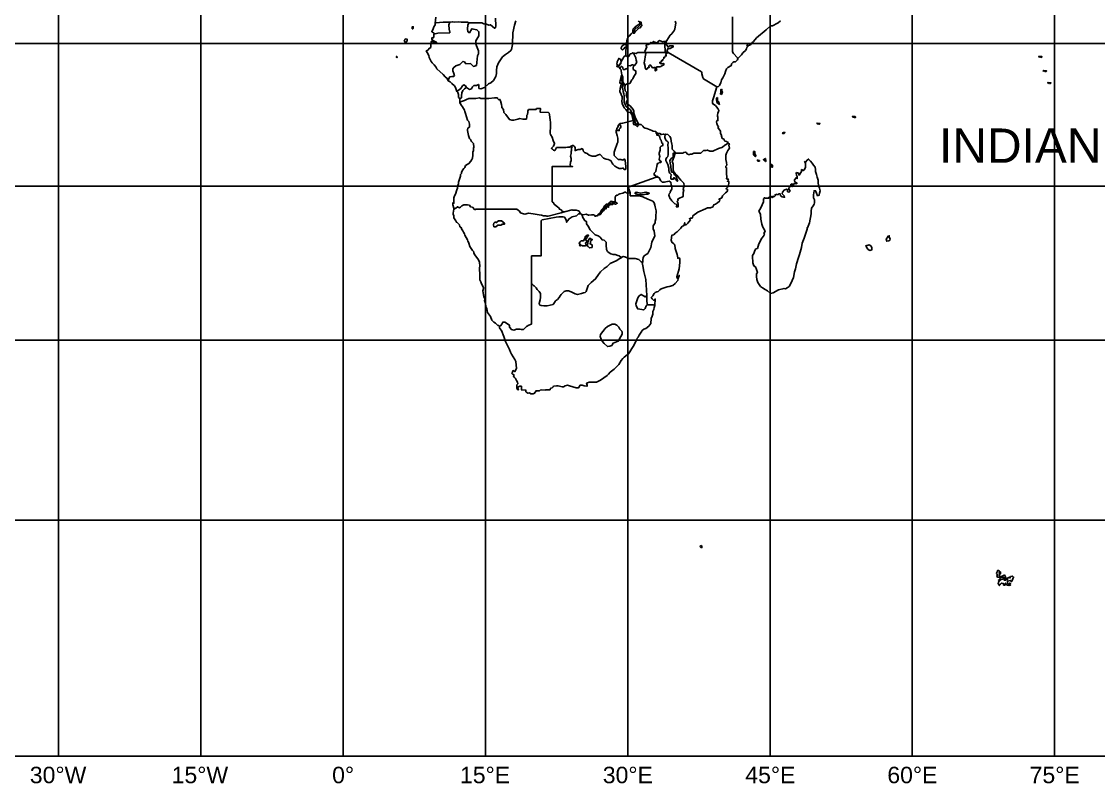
# Model space of a CAD drawing. Header units: millimetres. Extents: x 1844 to 27622, y 2629 to 17869.
# Drawn here: x 12367 to 20211, y 2629 to 8177 of the extents above; entities that cross this region are included whole.
import ezdxf
from ezdxf.enums import TextEntityAlignment as Align

# ---------------------------------------------------------------- set-up
doc = ezdxf.new("R2010")
doc.units = ezdxf.units.MM
for name, color, linetype in [('COUNTRY', 212, 'Continuous'), ('FRAME', 252, 'Continuous'), ('MAJOR_LAKE', 5, 'Continuous'), ('MINOR_LAKE', 7, 'Continuous'), ('OCEAN NAMES', 7, 'Continuous'), ('经纬度标注', 7, 'Continuous'), ('网格线', 251, 'Continuous')]:
    doc.layers.add(name, color=color, linetype=linetype)
doc.styles.add('ARIAL', font='arial.ttf')

msp = doc.modelspace()

# ---------------------------------------------------------------- linework, layer by layer
at = {"layer": 'COUNTRY', "linetype": 'Continuous', "lineweight": -3}
for points in [[(15380.8, 8164.4), (15380.8, 8153.5), (15369.9, 8138.9), (15366.2, 8124.3), (15355.3, 8102.4), (15373.5, 8091.5), (15373.5, 8087.8), (15369.9, 8084.2), (15369.9, 8084.2)], [(15380.8, 8164.4), (15384.5, 8208.2)], [(17895.4, 8182.7), (17877.2, 8168.1), (17858.9, 8157.1), (17851.6, 8153.5), (17837, 8146.2), (17826.1, 8146.2), (17818.8, 8142.5), (17789.6, 8117), (17720.2, 8058.6), (17698.3, 8033.1), (17687.4, 8022.1), (17676.4, 8007.5), (17661.9, 8003.9), (17654.6, 8007.5), (17650.9, 8000.2), (17654.6, 8000.2), (17658.2, 7996.6), (17654.6, 7992.9), (17650.9, 7989.3), (17647.3, 7978.3), (17640, 7967.4), (17621.7, 7949.1), (17610.8, 7934.5), (17592.5, 7916.3), (17585.2, 7909), (17585.2, 7905.3)], [(15216.6, 8138.9), (15220.2, 8138.9), (15220.2, 8131.6), (15216.6, 8124.3), (15212.9, 8124.3), (15212.9, 8135.2), (15212.9, 8138.9), (15216.6, 8138.9)], [(15475.7, 7744.7), (15468.4, 7763), (15453.8, 7773.9), (15439.2, 7792.2), (15391.8, 7832.3), (15384.5, 7846.9), (15373.5, 7861.5), (15358.9, 7876.1), (15351.6, 7887.1), (15337, 7916.3), (15333.4, 7930.9), (15322.4, 7952.8), (15315.1, 7963.7), (15322.4, 7967.4), (15329.7, 7971), (15337, 7982), (15348, 7989.3), (15348, 8003.9), (15351.6, 8033.1), (15355.3, 8033.1), (15362.6, 8029.4), (15373.5, 8022.1), (15388.1, 8022.1), (15391.8, 8025.8), (15388.1, 8029.4), (15377.2, 8033.1), (15366.2, 8040.4), (15358.9, 8044), (15355.3, 8051.3), (15355.3, 8058.6), (15366.2, 8058.6), (15369.9, 8065.9), (15369.9, 8084.2)], [(15169.2, 8051.3), (15172.8, 8047.7), (15176.4, 8047.7), (15176.4, 8036.7), (15165.5, 8025.8), (15165.5, 8025.8), (15158.2, 8029.4), (15154.6, 8040.4), (15158.2, 8044), (15161.9, 8047.7), (15169.2, 8051.3)], [(15096.2, 7923.6), (15099.8, 7923.6), (15103.5, 7919.9), (15103.5, 7916.3), (15099.8, 7916.3), (15096.2, 7923.6)], [(19785.9, 7919.9), (19785.9, 7919.9), (19789.6, 7916.3), (19789.6, 7919.9), (19796.9, 7916.3), (19800.5, 7919.9), (19796.9, 7923.6), (19789.6, 7923.6), (19778.6, 7923.6), (19775, 7923.6), (19778.6, 7919.9), (19785.9, 7919.9)], [(17431.9, 7700.9), (17442.9, 7704.6), (17450.2, 7711.9), (17453.8, 7719.2), (17461.1, 7730.1), (17464.8, 7752), (17475.7, 7766.6), (17490.3, 7795.8), (17494, 7814.1), (17501.3, 7832.3), (17508.6, 7839.6), (17512.2, 7843.3), (17534.1, 7854.2), (17537.8, 7861.5), (17537.8, 7868.8), (17548.7, 7879.8), (17556, 7883.4), (17567, 7883.4), (17581.6, 7898), (17585.2, 7905.3)], [(19818.8, 7814.1), (19818.8, 7817.7), (19822.4, 7814.1), (19822.4, 7814.1), (19829.7, 7814.1), (19833.4, 7817.7), (19829.7, 7817.7), (19822.4, 7817.7), (19811.5, 7821.4), (19807.8, 7817.7), (19811.5, 7817.7), (19818.8, 7814.1)], [(15475.7, 7744.7), (15490.3, 7737.4), (15501.3, 7726.5), (15519.5, 7708.2), (15526.8, 7697.3), (15537.8, 7668.1)], [(17431.9, 7700.9), (17428.3, 7693.6), (17417.3, 7653.5), (17413.7, 7646.2), (17410, 7627.9), (17399.1, 7598.8), (17399.1, 7584.2), (17402.7, 7576.9), (17421, 7565.9), (17428.3, 7555), (17439.2, 7544), (17446.5, 7529.4), (17446.5, 7525.8), (17442.9, 7522.1), (17439.2, 7511.2), (17435.6, 7496.6), (17435.6, 7489.3), (17439.2, 7482), (17439.2, 7474.7), (17439.2, 7467.4), (17439.2, 7456.4), (17431.9, 7456.4), (17428.3, 7445.5), (17431.9, 7434.5), (17439.2, 7416.3), (17442.9, 7412.6), (17442.9, 7409), (17439.2, 7405.3), (17457.5, 7379.8), (17457.5, 7372.5), (17457.5, 7365.2), (17461.1, 7357.9), (17464.8, 7350.6), (17464.8, 7343.3), (17468.4, 7336), (17468.4, 7328.7), (17483, 7321.4), (17490.3, 7306.8), (17501.3, 7303.1), (17508.6, 7299.5), (17512.2, 7299.5), (17512.2, 7292.2)], [(19851.6, 7726.5), (19851.6, 7730.1), (19855.3, 7726.5), (19855.3, 7726.5), (19862.6, 7726.5), (19866.2, 7730.1), (19862.6, 7730.1), (19855.3, 7730.1), (19844.3, 7733.8), (19840.7, 7730.1), (19844.3, 7730.1), (19851.6, 7726.5)], [(15537.8, 7668.1), (15545.1, 7660.8), (15548.7, 7646.2), (15548.7, 7631.6), (15548.7, 7624.3), (15559.7, 7617)], [(15559.7, 7587.8), (15559.7, 7595.1), (15559.7, 7602.4), (15559.7, 7609.7), (15559.7, 7617)], [(17435.6, 7624.3), (17435.6, 7609.7), (17439.2, 7595.1), (17442.9, 7591.5), (17446.5, 7591.5), (17450.2, 7573.2), (17431.9, 7587.8), (17428.3, 7613.3), (17431.9, 7620.6), (17435.6, 7624.3)], [(17468.4, 7671.7), (17472.1, 7660.8), (17464.8, 7646.2), (17457.5, 7649.8), (17461.1, 7664.4), (17461.1, 7682.7), (17464.8, 7679), (17468.4, 7682.7), (17468.4, 7668.1), (17468.4, 7671.7)], [(15515.9, 6868.8), (15515.9, 6894.4), (15519.5, 6909), (15526.8, 6919.9), (15537.8, 6952.8), (15541.4, 6963.7), (15541.4, 6982), (15548.7, 6992.9), (15548.7, 7007.5), (15552.4, 7014.8), (15556, 7029.4), (15563.3, 7051.3), (15563.3, 7062.3), (15570.6, 7069.6), (15570.6, 7076.9), (15577.9, 7095.1), (15588.9, 7106), (15596.2, 7113.3), (15599.8, 7127.9), (15625.4, 7142.5), (15640, 7160.8), (15647.3, 7171.7), (15650.9, 7182.7), (15654.6, 7204.6), (15654.6, 7226.5), (15658.2, 7237.4), (15658.2, 7255.7), (15661.9, 7263), (15658.2, 7288.5), (15643.6, 7303.1), (15636.3, 7317.7), (15629, 7325), (15621.7, 7346.9), (15614.4, 7383.4), (15614.4, 7390.7), (15618.1, 7401.7), (15629, 7409), (15629, 7430.9), (15625.4, 7449.1), (15614.4, 7460.1), (15599.8, 7507.5), (15596.2, 7522.1), (15592.5, 7533.1), (15577.9, 7555), (15570.6, 7565.9), (15563.3, 7576.9), (15559.7, 7584.2), (15559.7, 7587.8)], [(18428.3, 7482), (18428.3, 7482), (18431.9, 7478.3), (18431.9, 7482), (18439.2, 7478.3), (18442.9, 7482), (18439.2, 7485.6), (18431.9, 7485.6), (18421, 7485.6), (18417.3, 7485.6), (18421, 7482), (18428.3, 7482)], [(18169.2, 7430.9), (18169.2, 7434.5), (18172.8, 7430.9), (18176.4, 7430.9), (18180.1, 7430.9), (18183.7, 7434.5), (18183.7, 7434.5), (18176.4, 7434.5), (18161.9, 7438.2), (18161.9, 7434.5), (18161.9, 7434.5), (18169.2, 7430.9)], [(17921, 7368.8), (17924.6, 7368.8), (17913.7, 7368.8), (17910, 7361.5), (17921, 7361.5), (17928.3, 7368.8), (17921, 7368.8)], [(17515.9, 7292.2), (17519.5, 7288.5), (17523.2, 7281.2), (17519.5, 7277.6), (17523.2, 7255.7), (17519.5, 7248.4), (17512.2, 7237.4), (17501.3, 7219.2), (17497.6, 7204.6), (17497.6, 7171.7), (17501.3, 7149.8), (17504.9, 7131.6), (17497.6, 7124.3), (17497.6, 7113.3), (17501.3, 7113.3), (17501.3, 7069.6), (17504.9, 7044), (17501.3, 7033.1), (17508.6, 7029.4), (17512.2, 7033.1), (17515.9, 7022.1), (17508.6, 7014.8), (17515.9, 7014.8), (17519.5, 7011.2), (17519.5, 7000.2), (17515.9, 6985.6), (17508.6, 6971), (17497.6, 6960.1), (17508.6, 6956.4), (17508.6, 6945.5), (17504.9, 6938.2), (17494, 6930.9), (17472.1, 6909), (17468.4, 6894.4), (17446.5, 6883.4), (17453.8, 6879.8), (17450.2, 6868.8), (17435.6, 6857.9), (17421, 6846.9), (17410, 6843.3), (17402.7, 6828.7), (17384.5, 6821.4), (17362.6, 6821.4), (17348, 6814.1), (17293.2, 6788.5), (17256.7, 6763), (17253.1, 6748.4), (17249.4, 6744.7), (17238.5, 6744.7), (17231.2, 6741.1), (17238.5, 6733.8), (17220.2, 6708.2), (17209.3, 6697.3), (17202, 6697.3), (17198.3, 6711.9), (17191, 6690), (17180.1, 6686.3), (17169.2, 6671.7), (17143.6, 6646.2), (17129, 6635.2), (17118.1, 6624.3), (17103.5, 6620.6), (17099.8, 6584.2), (17103.5, 6569.6), (17118.1, 6558.6), (17125.4, 6551.3), (17125.4, 6540.4), (17129, 6536.7), (17129, 6525.8), (17143.6, 6482), (17147.3, 6456.4), (17147.3, 6452.8), (17154.6, 6456.4), (17161.9, 6452.8), (17161.9, 6423.6), (17158.2, 6376.1), (17140, 6317.7), (17143.6, 6306.8), (17147.3, 6317.7), (17158.2, 6328.7), (17158.2, 6325), (17150.9, 6306.8), (17147.3, 6292.2), (17129, 6270.3), (17110.8, 6255.7), (17085.2, 6248.4), (17070.6, 6244.7), (17026.8, 6230.1), (17015.9, 6222.8), (17004.9, 6211.9), (16994, 6208.2), (16983, 6204.6), (16975.7, 6197.3), (16964.8, 6179), (16953.8, 6168.1), (16953.8, 6168.1), (16961.1, 6157.1), (16972.1, 6146.2), (16979.4, 6149.8), (16983, 6157.1), (16979.4, 6109.7)], [(17705.6, 7233.8), (17709.3, 7230.1), (17709.3, 7215.5), (17716.6, 7200.9), (17716.6, 7197.3), (17712.9, 7193.6), (17709.3, 7197.3), (17705.6, 7200.9), (17702, 7204.6), (17698.3, 7208.2), (17698.3, 7215.5), (17698.3, 7230.1), (17698.3, 7230.1), (17705.6, 7233.8), (17705.6, 7233.8)], [(17771.3, 6883.4), (17778.6, 6894.4), (17785.9, 6890.7), (17807.8, 6890.7), (17811.5, 6898), (17826.1, 6905.3), (17829.7, 6898), (17833.4, 6894.4), (17840.7, 6905.3), (17848, 6901.7), (17855.3, 6909), (17855.3, 6916.3), (17869.9, 6919.9), (17873.5, 6916.3), (17884.5, 6923.6), (17891.8, 6923.6), (17895.4, 6909), (17906.4, 6901.7), (17917.3, 6898), (17924.6, 6898), (17921, 6909), (17906.4, 6923.6), (17910, 6934.5), (17921, 6949.1), (17939.2, 6956.4), (17946.5, 6952.8), (17946.5, 6938.2), (17957.5, 6934.5), (17964.8, 6941.8), (17953.8, 6963.7), (17961.1, 6971), (17972.1, 6985.6), (17968.4, 6989.3), (17979.4, 6996.6), (17983, 6989.3), (17979.4, 6974.7), (17997.6, 7000.2), (18008.6, 6996.6), (18015.9, 7000.2), (18012.2, 7003.9), (18001.3, 7007.5), (17997.6, 7018.5), (17997.6, 7025.8), (18008.6, 7040.4), (18015.9, 7033.1), (18015.9, 7047.7), (18012.2, 7058.6), (18008.6, 7073.2), (18012.2, 7076.9), (18026.8, 7073.2), (18030.5, 7058.6), (18048.7, 7084.2), (18048.7, 7098.8), (18059.7, 7091.5), (18070.6, 7098.8), (18077.9, 7117), (18077.9, 7146.2), (18070.6, 7157.1), (18077.9, 7153.5), (18088.9, 7168.1), (18099.8, 7175.4), (18114.4, 7160.8), (18125.4, 7146.2), (18136.3, 7131.6), (18147.3, 7117), (18150.9, 7098.8), (18150.9, 7084.2), (18158.2, 7062.3), (18161.9, 7044), (18169.2, 7022.1), (18169.2, 7003.9), (18172.8, 6985.6), (18180.1, 6963.7), (18183.7, 6945.5), (18180.1, 6927.2), (18176.4, 6912.6), (18165.5, 6909), (18158.2, 6927.2), (18150.9, 6945.5), (18140, 6945.5), (18136.3, 6916.3), (18136.3, 6894.4), (18143.6, 6879.8), (18143.6, 6857.9), (18140, 6846.9), (18132.7, 6836), (18121.7, 6817.7), (18118.1, 6795.8), (18118.1, 6777.6), (18107.1, 6711.9), (18092.5, 6675.4), (18088.9, 6675.4), (18088.9, 6664.4), (18067, 6598.8), (18052.4, 6562.3), (18048.7, 6533.1), (18034.1, 6482), (18026.8, 6460.1), (18012.2, 6412.6), (18004.9, 6376.1), (17997.6, 6354.2), (17990.3, 6314.1), (17979.4, 6292.2), (17972.1, 6273.9), (17957.5, 6248.4), (17942.9, 6237.4), (17931.9, 6230.1), (17921, 6233.8), (17880.8, 6222.8), (17840.7, 6200.9), (17822.4, 6197.3), (17800.5, 6215.5), (17782.3, 6226.5), (17764, 6237.4), (17749.4, 6248.4), (17731.2, 6277.6), (17723.9, 6299.5), (17720.2, 6321.4), (17720.2, 6339.6), (17727.5, 6350.6), (17720.2, 6372.5), (17712.9, 6390.7), (17702, 6398), (17694.7, 6419.9), (17694.7, 6438.2), (17691, 6452.8), (17691, 6474.7), (17702, 6489.3), (17709.3, 6511.2), (17716.6, 6522.1), (17727.5, 6525.8), (17738.5, 6558.6), (17760.4, 6598.8), (17771.3, 6613.3), (17778.6, 6627.9), (17775, 6638.9), (17782.3, 6646.2), (17778.6, 6660.8), (17767.7, 6679), (17760.4, 6700.9), (17753.1, 6737.4), (17749.4, 6773.9), (17738.5, 6795.8), (17753.1, 6821.4), (17771.3, 6865.2), (17771.3, 6883.4)], [(17742.1, 7160.8), (17738.5, 7160.8), (17734.8, 7160.8), (17731.2, 7160.8), (17727.5, 7164.4), (17727.5, 7168.1), (17727.5, 7168.1), (17731.2, 7168.1), (17742.1, 7164.4), (17742.1, 7160.8)], [(17785.9, 7179), (17785.9, 7175.4), (17785.9, 7168.1), (17789.6, 7164.4), (17785.9, 7157.1), (17782.3, 7160.8), (17778.6, 7168.1), (17775, 7168.1), (17771.3, 7171.7), (17771.3, 7171.7), (17778.6, 7171.7), (17782.3, 7179), (17785.9, 7179)], [(17837, 7131.6), (17837, 7124.3), (17837, 7120.6), (17837, 7117), (17833.4, 7117), (17829.7, 7117), (17829.7, 7124.3), (17826.1, 7127.9), (17826.1, 7131.6), (17826.1, 7135.2), (17829.7, 7135.2), (17837, 7131.6)], [(15515.9, 6810.4), (15515.9, 6817.7), (15508.6, 6843.3), (15508.6, 6857.9), (15515.9, 6854.2), (15515.9, 6868.8)], [(15515.9, 6810.4), (15512.2, 6781.2), (15512.2, 6773.9), (15515.9, 6763), (15515.9, 6748.4), (15530.5, 6726.5), (15534.1, 6715.5), (15537.8, 6715.5), (15548.7, 6704.6), (15556, 6697.3), (15559.7, 6682.7), (15570.6, 6675.4), (15570.6, 6668.1), (15581.6, 6653.5), (15585.2, 6642.5), (15592.5, 6631.6), (15596.2, 6620.6), (15614.4, 6587.8), (15618.1, 6576.9), (15621.7, 6569.6), (15625.4, 6562.3), (15632.7, 6540.4), (15650.9, 6511.2), (15661.9, 6500.2), (15661.9, 6492.9), (15665.5, 6482), (15691, 6449.1), (15702, 6427.2), (15702, 6419.9), (15705.6, 6401.7), (15702, 6379.8), (15705.6, 6332.3), (15705.6, 6310.4), (15705.6, 6295.8), (15712.9, 6281.2), (15716.6, 6266.6), (15731.2, 6241.1), (15731.2, 6233.8), (15727.5, 6215.5), (15731.2, 6186.3), (15734.8, 6175.4), (15742.1, 6157.1), (15738.5, 6142.5), (15742.1, 6138.9), (15745.8, 6124.3), (15749.4, 6102.4), (15756.7, 6087.8), (15760.4, 6058.6), (15782.3, 6029.4), (15793.2, 6003.9), (15807.8, 5989.3), (15818.8, 5982), (15837, 5963.7), (15840.7, 5963.7), (15848, 5960.1)], [(18676.4, 6609.7), (18676.4, 6613.3), (18687.4, 6617), (18687.4, 6606), (18694.7, 6595.1), (18691, 6584.2), (18683.7, 6580.5), (18669.2, 6576.9), (18665.5, 6591.5), (18672.8, 6602.4), (18676.4, 6609.7)], [(18519.5, 6544), (18515.9, 6544), (18541.4, 6551.3), (18552.4, 6544), (18559.7, 6533.1), (18559.7, 6522.1), (18559.7, 6514.8), (18545.1, 6511.2), (18534.1, 6518.5), (18523.2, 6529.4), (18519.5, 6544)], [(15848, 5960.1), (15848, 5956.4), (15848, 5945.5), (15851.6, 5941.8), (15862.6, 5927.2), (15880.8, 5883.4), (15891.8, 5846.9), (15913.7, 5803.1), (15921, 5788.5), (15928.3, 5770.3), (15935.6, 5755.7), (15961.1, 5715.5), (15968.4, 5700.9), (15972.1, 5649.8), (15961.1, 5627.9), (15946.5, 5635.2), (15942.9, 5624.3), (15939.2, 5613.3), (15942.9, 5609.7), (15953.8, 5606), (15953.8, 5598.8), (15950.2, 5595.1), (15957.5, 5584.2), (15964.8, 5576.9), (15972.1, 5562.3), (15979.4, 5551.3), (15983, 5540.4), (15975.7, 5533.1), (15975.7, 5522.1), (15975.7, 5507.5), (15983, 5496.6), (15986.7, 5496.6), (15983, 5507.5), (15983, 5514.8), (15986.7, 5518.5), (15997.6, 5522.1), (16008.6, 5522.1), (16008.6, 5503.9), (16008.6, 5496.6), (16012.2, 5492.9), (16037.8, 5496.6), (16041.4, 5489.3), (16041.4, 5482), (16056, 5471), (16067, 5474.7), (16077.9, 5467.4), (16092.5, 5467.4), (16103.5, 5471), (16114.4, 5489.3), (16140, 5489.3), (16143.6, 5492.9), (16154.6, 5496.6), (16180.1, 5492.9), (16183.7, 5496.6), (16209.3, 5496.6), (16216.6, 5496.6), (16220.2, 5507.5), (16231.2, 5511.2), (16238.5, 5518.5), (16242.1, 5522.1), (16264, 5525.8), (16275, 5525.8), (16304.2, 5518.5), (16315.1, 5518.5), (16326.1, 5525.8), (16344.3, 5529.4), (16358.9, 5525.8), (16406.4, 5511.2), (16424.6, 5511.2), (16435.6, 5529.4), (16450.2, 5529.4), (16464.8, 5525.8), (16486.7, 5522.1), (16486.7, 5529.4), (16483, 5544), (16490.3, 5547.7), (16501.3, 5551.3), (16515.9, 5551.3), (16545.1, 5551.3), (16556, 5551.3), (16585.2, 5565.9), (16632.7, 5598.8), (16643.6, 5609.7), (16654.6, 5624.3), (16683.7, 5646.2), (16716.6, 5679), (16734.8, 5708.2), (16745.8, 5722.8), (16756.7, 5733.8), (16789.6, 5759.3), (16811.5, 5795.8), (16822.4, 5810.4), (16848, 5861.5), (16851.6, 5872.5), (16858.9, 5879.8), (16866.2, 5894.4), (16880.8, 5916.3), (16888.1, 5927.2), (16899.1, 5938.2), (16913.7, 5941.8), (16935.6, 5960.1), (16950.2, 5978.3), (16953.8, 6014.8), (16961.1, 6033.1), (16964.8, 6047.7), (16964.8, 6065.9), (16972.1, 6080.5), (16975.7, 6095.1), (16979.4, 6109.7)], [(17311.5, 4357.9), (17315.1, 4361.5), (17322.4, 4357.9), (17322.4, 4350.6), (17322.4, 4346.9), (17315.1, 4346.9), (17307.8, 4354.2), (17311.5, 4357.9)], [(19548.7, 4124.3), (19548.7, 4120.6), (19548.7, 4113.3), (19545.1, 4113.3), (19534.1, 4109.7), (19523.2, 4109.7), (19523.2, 4117), (19519.5, 4124.3), (19512.2, 4131.6), (19526.8, 4127.9), (19530.5, 4131.6), (19534.1, 4135.2), (19530.5, 4138.9), (19530.5, 4142.5), (19523.2, 4146.2), (19519.5, 4142.5), (19504.9, 4135.2), (19490.3, 4135.2), (19486.7, 4138.9), (19490.3, 4146.2), (19486.7, 4149.8), (19497.6, 4157.1), (19497.6, 4168.1), (19486.7, 4160.8), (19490.3, 4175.4), (19483, 4179), (19475.7, 4179), (19475.7, 4175.4), (19468.4, 4160.8), (19475.7, 4146.2), (19472.1, 4138.9), (19475.7, 4131.6), (19548.7, 4124.3), (19483, 4109.7), (19490.3, 4109.7), (19494, 4120.6), (19494, 4106), (19490.3, 4106), (19483, 4095.1), (19479.4, 4084.2), (19490.3, 4069.6), (19486.7, 4073.2), (19497.6, 4080.5), (19504.9, 4087.8), (19519.5, 4084.2), (19519.5, 4073.2), (19530.5, 4073.2), (19530.5, 4084.2), (19534.1, 4087.8), (19541.4, 4080.5), (19545.1, 4073.2), (19559.7, 4069.6), (19570.6, 4073.2), (19563.3, 4076.9), (19570.6, 4084.2), (19563.3, 4087.8), (19559.7, 4084.2), (19556, 4080.5), (19548.7, 4087.8), (19548.7, 4102.4), (19567, 4106), (19577.9, 4098.8), (19581.6, 4106), (19592.5, 4131.6), (19585.2, 4138.9), (19570.6, 4135.2), (19567, 4124.3), (19563.3, 4131.6), (19548.7, 4124.3)]]:
    msp.add_lwpolyline(points, dxfattribs=at)
at = {"layer": 'COUNTRY', "lineweight": -3, "flags": 128}
for points in [[(15369.9, 8084.2), (15399.1, 8091.5), (15486.7, 8095.1), (15486.7, 8098.8), (15483, 8120.6), (15479.4, 8153.5), (15486.7, 8171.7), (15439.2, 8171.7), (15384.5, 8168.1), (15380.8, 8164.4)], [(15475.7, 7744.7), (15479.4, 7763), (15486.7, 7773.9), (15501.3, 7777.6), (15515.9, 7777.6), (15519.5, 7781.2), (15515.9, 7799.5), (15508.6, 7817.7), (15508.6, 7832.3), (15515.9, 7843.3), (15530.5, 7854.2), (15559.7, 7865.2), (15570.6, 7876.1), (15581.6, 7887.1), (15592.5, 7883.4), (15603.5, 7868.8), (15636.3, 7872.5), (15658.2, 7850.6), (15680.1, 7857.9), (15683.7, 7879.8), (15687.4, 7927.2), (15694.7, 7941.8), (15694.7, 7963.7), (15680.1, 8000.2), (15676.4, 8014.8), (15676.4, 8036.7), (15698.3, 8073.2), (15698.3, 8102.4), (15683.7, 8117), (15647.3, 8124.3), (15629, 8095.1), (15618.1, 8102.4), (15614.4, 8124.3), (15618.1, 8149.8), (15625.4, 8168.1), (15720.2, 8168.1), (15734.8, 8160.8), (15753.1, 8157.1), (15771.3, 8149.8), (15782.3, 8153.5), (15811.5, 8127.9), (15818.8, 8131.6), (15822.4, 8146.2), (15818.8, 8200.9)], [(15486.7, 8171.7), (15504.9, 8175.4), (15523.2, 8171.7), (15548.7, 8175.4), (15570.6, 8171.7), (15614.4, 8171.7), (15625.4, 8168.1)], [(15968.4, 8182.7), (15957.5, 8149.8), (15946.5, 8095.1), (15942.9, 8011.2), (15935.6, 7974.7), (15931.9, 7967.4), (15913.7, 7952.8), (15891.8, 7938.2), (15869.9, 7919.9), (15840.7, 7876.1), (15829.7, 7846.9), (15826.1, 7821.4), (15826.1, 7799.5), (15822.4, 7777.6), (15804.2, 7748.4), (15785.9, 7730.1), (15767.7, 7722.8), (15738.5, 7697.3), (15712.9, 7686.3), (15698.3, 7690), (15698.3, 7711.9), (15694.7, 7719.2), (15680.1, 7711.9), (15661.9, 7711.9), (15650.9, 7700.9), (15643.6, 7686.3), (15629, 7682.7), (15607.1, 7697.3), (15599.8, 7708.2), (15588.9, 7715.5), (15577.9, 7708.2), (15567, 7690), (15556, 7682.7), (15537.8, 7668.1)], [(16858.9, 8179), (16869.9, 8175.4), (16873.5, 8171.7), (16873.5, 8160.8), (16869.9, 8149.8), (16858.9, 8138.9), (16851.6, 8131.6), (16837, 8127.9), (16833.4, 8117), (16829.7, 8109.7), (16822.4, 8102.4), (16807.8, 8087.8), (16793.2, 8069.6), (16785.9, 8062.3), (16778.6, 8047.7), (16771.3, 8011.2), (16771.3, 7992.9), (16767.7, 7956.4), (16767.7, 7930.9), (16771.3, 7927.2), (16778.6, 7923.6), (16789.6, 7923.6), (16796.9, 7938.2), (16800.5, 7941.8), (16811.5, 7945.5), (16818.8, 7949.1), (16844.3, 7945.5), (16851.6, 7949.1), (16855.3, 7952.8), (16910, 7952.8), (17056, 7952.8), (17052.4, 8018.5), (17052.4, 8025.8), (17056, 8025.8), (17063.3, 8033.1), (17067, 8040.4), (17092.5, 8076.9), (17103.5, 8087.8), (17107.1, 8091.5), (17118.1, 8106), (17125.4, 8120.6), (17129, 8138.9), (17132.7, 8164.4), (17129, 8179)], [(17585.2, 7905.3), (17581.6, 7912.6), (17552.4, 7945.5), (17545.1, 7956.4), (17545.1, 8011.2), (17545.1, 8076.9), (17545.1, 8142.5), (17545.1, 8211.9)], [(16727.5, 7832.3), (16720.2, 7843.3), (16716.6, 7846.9), (16716.6, 7854.2), (16731.2, 7872.5), (16734.8, 7887.1), (16745.8, 7905.3), (16753.1, 7919.9), (16764, 7927.2), (16767.7, 7930.9)], [(16829.7, 7854.2), (16844.3, 7872.5), (16848, 7887.1), (16844.3, 7894.4), (16840.7, 7912.6), (16826.1, 7941.8), (16818.8, 7949.1)], [(17056, 7952.8), (17067, 7952.8), (17077.9, 7952.8), (17318.8, 7810.4), (17322.4, 7806.8), (17322.4, 7795.8), (17329.7, 7770.3), (17333.4, 7759.3), (17431.9, 7700.9)], [(15559.7, 7617), (15570.6, 7620.6), (15570.6, 7635.2), (15574.3, 7657.1), (15581.6, 7675.4), (15592.5, 7686.3), (15603.5, 7693.6), (15607.1, 7697.3)], [(16369.9, 7270.3), (16380.8, 7273.9), (16388.1, 7273.9), (16391.8, 7270.3), (16399.1, 7259.3), (16399.1, 7244.7), (16399.1, 7237.4), (16402.7, 7237.4), (16421, 7244.7), (16428.3, 7244.7), (16435.6, 7244.7), (16450.2, 7252), (16457.5, 7241.1), (16461.1, 7230.1), (16468.4, 7222.8), (16486.7, 7215.5), (16501.3, 7204.6), (16523.2, 7197.3), (16537.8, 7197.3), (16548.7, 7197.3), (16563.3, 7204.6), (16577.9, 7208.2), (16581.6, 7208.2), (16607.1, 7182.7), (16625.4, 7175.4), (16640, 7171.7), (16650.9, 7168.1), (16661.9, 7160.8), (16669.2, 7146.2), (16672.8, 7138.9), (16687.4, 7124.3), (16705.6, 7113.3), (16720.2, 7106), (16731.2, 7106), (16734.8, 7106), (16745.8, 7109.7), (16749.4, 7109.7), (16756.7, 7098.8), (16760.4, 7098.8), (16764, 7098.8), (16767.7, 7102.4), (16767.7, 7109.7), (16767.7, 7120.6), (16764, 7164.4), (16760.4, 7171.7), (16756.7, 7175.4), (16745.8, 7168.1), (16731.2, 7171.7), (16712.9, 7171.7), (16705.6, 7179), (16691, 7193.6), (16683.7, 7200.9), (16683.7, 7204.6), (16683.7, 7215.5), (16683.7, 7226.5), (16687.4, 7241.1), (16705.6, 7288.5), (16709.3, 7299.5), (16709.3, 7328.7), (16705.6, 7346.9), (16698.3, 7372.5), (16698.3, 7383.4), (16702, 7390.7), (16702, 7398), (16709.3, 7409), (16720.2, 7427.2), (16720.2, 7430.9), (16727.5, 7434.5), (16731.2, 7434.5), (16745.8, 7438.2), (16822.4, 7456.4), (16833.4, 7456.4), (16818.8, 7503.9), (16800.5, 7536.7), (16771.3, 7558.6), (16756.7, 7587.8), (16756.7, 7602.4), (16756.7, 7617), (16756.7, 7635.2), (16753.1, 7649.8), (16749.4, 7668.1), (16745.8, 7686.3), (16742.1, 7697.3), (16745.8, 7704.6), (16745.8, 7715.5)], [(15515.9, 6810.4), (15530.5, 6817.7), (15541.4, 6828.7), (15556, 6821.4), (15563.3, 6825), (15574.3, 6836), (15588.9, 6843.3), (15614.4, 6843.3), (15629, 6839.6), (15636.3, 6828.7), (15650.9, 6825), (15669.2, 6806.8), (15676.4, 6810.4), (15698.3, 6810.4), (15764, 6810.4), (15829.7, 6810.4), (15891.8, 6810.4), (15950.2, 6810.4), (15975.7, 6810.4), (15994, 6795.8), (16001.3, 6784.9), (16023.2, 6777.6), (16034.1, 6773.9), (16059.7, 6781.2), (16092.5, 6777.6), (16136.3, 6770.3), (16154.6, 6766.6), (16169.2, 6763), (16187.4, 6763), (16191, 6759.3), (16202, 6759.3), (16296.9, 6784.9), (16311.5, 6788.5), (16315.1, 6792.2), (16304.2, 6795.8), (16296.9, 6806.8), (16285.9, 6810.4), (16282.3, 6817.7), (16271.3, 6828.7), (16260.4, 6836), (16245.8, 6846.9), (16242.1, 6857.9), (16231.2, 6865.2), (16231.2, 6912.6), (16231.2, 6982), (16231.2, 7051.3), (16231.2, 7120.6), (16307.8, 7120.6), (16380.8, 7120.6), (16369.9, 7124.3), (16366.2, 7127.9), (16362.6, 7131.6), (16366.2, 7153.5), (16369.9, 7164.4), (16369.9, 7179), (16366.2, 7197.3), (16369.9, 7215.5), (16369.9, 7230.1), (16373.5, 7237.4), (16373.5, 7244.7), (16373.5, 7255.7), (16373.5, 7259.3), (16377.2, 7259.3), (16373.5, 7266.6), (16369.9, 7270.3), (16358.9, 7263), (16351.6, 7263), (16344.3, 7263), (16329.7, 7259.3), (16264, 7259.3), (16260.4, 7255.7), (16256.7, 7244.7), (16253.1, 7241.1), (16249.4, 7237.4), (16242.1, 7241.1), (16234.8, 7248.4), (16231.2, 7248.4), (16227.5, 7252), (16227.5, 7255.7), (16242.1, 7270.3), (16245.8, 7281.2), (16249.4, 7288.5), (16238.5, 7310.4), (16231.2, 7336), (16220.2, 7354.2), (16216.6, 7365.2), (16216.6, 7383.4), (16220.2, 7398), (16220.2, 7405.3), (16220.2, 7427.2), (16220.2, 7445.5), (16216.6, 7460.1), (16212.9, 7500.2), (16209.3, 7511.2), (16205.6, 7514.8), (16143.6, 7518.5), (16147.3, 7544), (16118.1, 7544), (16114.4, 7536.7), (16059.7, 7536.7), (16056, 7525.8), (16056, 7511.2), (16052.4, 7507.5), (16052.4, 7500.2), (16048.7, 7496.6), (16048.7, 7485.6), (16045.1, 7467.4), (16019.5, 7467.4), (15997.6, 7471), (15983, 7467.4), (15953.8, 7460.1), (15939.2, 7460.1), (15921, 7463.7), (15895.4, 7500.2), (15880.8, 7514.8), (15877.2, 7536.7), (15866.2, 7551.3), (15866.2, 7558.6), (15862.6, 7573.2), (15855.3, 7598.8), (15851.6, 7609.7), (15844.3, 7606), (15840.7, 7609.7), (15833.4, 7617), (15833.4, 7620.6), (15811.5, 7620.6), (15771.3, 7617), (15753.1, 7617), (15738.5, 7617), (15712.9, 7617), (15702, 7620.6), (15676.4, 7617), (15647.3, 7617), (15636.3, 7617), (15625.4, 7617), (15607.1, 7609.7), (15592.5, 7602.4), (15570.6, 7595.1), (15563.3, 7591.5), (15559.7, 7587.8)], [(16833.4, 7456.4), (16837, 7445.5), (16837, 7438.2), (16848, 7430.9), (16855.3, 7430.9), (16862.6, 7427.2), (16873.5, 7427.2), (16880.8, 7427.2), (16891.8, 7416.3), (16899.1, 7405.3), (16910, 7401.7), (16921, 7398), (16957.5, 7383.4), (16968.4, 7379.8), (16983, 7376.1), (16986.7, 7376.1), (16990.3, 7368.8)], [(17129, 7219.2), (17114.4, 7219.2), (17114.4, 7211.9), (17114.4, 7190), (17099.8, 7179), (17088.9, 7164.4), (17092.5, 7146.2), (17096.2, 7124.3), (17099.8, 7091.5), (17103.5, 7080.5), (17121.7, 7080.5), (17129, 7069.6), (17140, 7058.6), (17158.2, 7036.7), (17169.2, 7022.1), (17183.7, 7007.5), (17191, 7000.2), (17194.7, 6982), (17191, 6974.7), (17187.4, 6960.1), (17191, 6941.8), (17187.4, 6934.5), (17187.4, 6909), (17183.7, 6901.7), (17176.4, 6898), (17165.5, 6894.4), (17150.9, 6887.1), (17147.3, 6879.8), (17150.9, 6876.1), (17143.6, 6868.8), (17147.3, 6857.9), (17147.3, 6854.2), (17150.9, 6850.6), (17150.9, 6839.6), (17150.9, 6828.7), (17136.3, 6828.7), (17140, 6836), (17140, 6843.3), (17136.3, 6846.9), (17125.4, 6850.6), (17121.7, 6854.2), (17114.4, 6861.5), (17103.5, 6872.5), (17099.8, 6879.8), (17096.2, 6883.4), (17092.5, 6887.1), (17085.2, 6905.3), (17081.6, 6912.6), (17085.2, 6923.6), (17092.5, 6930.9), (17092.5, 6938.2), (17099.8, 6949.1), (17103.5, 6956.4), (17103.5, 6978.3), (17099.8, 6989.3), (17096.2, 7007.5), (17092.5, 7011.2), (17085.2, 7014.8), (17048.7, 7007.5), (17037.8, 7007.5), (17034.1, 7007.5), (17023.2, 7018.5), (17012.2, 7040.4), (17004.9, 7044), (17001.3, 7044), (17001.3, 7047.7), (16997.6, 7047.7), (16986.7, 7047.7), (16983, 7058.6), (16975.7, 7058.6), (16975.7, 7069.6), (16975.7, 7073.2), (16986.7, 7084.2), (16990.3, 7102.4), (16994, 7120.6), (16997.6, 7138.9), (16997.6, 7142.5), (17004.9, 7142.5), (17012.2, 7149.8), (17023.2, 7149.8), (17026.8, 7153.5), (17023.2, 7160.8), (17015.9, 7164.4), (17012.2, 7171.7), (17012.2, 7175.4), (17015.9, 7193.6), (17012.2, 7211.9), (17012.2, 7219.2), (17019.5, 7241.1), (17019.5, 7252), (17019.5, 7263), (17023.2, 7266.6), (17026.8, 7270.3), (17037.8, 7273.9), (17037.8, 7281.2), (17037.8, 7288.5), (17030.5, 7292.2), (17026.8, 7314.1), (17019.5, 7321.4), (17015.9, 7336), (17015.9, 7339.6), (17004.9, 7350.6), (16994, 7350.6), (16994, 7357.9), (16990.3, 7361.5), (16990.3, 7368.8), (17004.9, 7361.5), (17019.5, 7361.5), (17023.2, 7354.2), (17026.8, 7354.2), (17041.4, 7357.9), (17045.1, 7357.9), (17048.7, 7354.2), (17052.4, 7354.2), (17056, 7350.6), (17059.7, 7357.9), (17074.3, 7354.2), (17088.9, 7339.6), (17096.2, 7328.7), (17099.8, 7306.8), (17103.5, 7284.9), (17107.1, 7273.9), (17107.1, 7252), (17107.1, 7248.4), (17114.4, 7241.1), (17121.7, 7233.8), (17129, 7222.8), (17129, 7219.2), (17180.1, 7219.2), (17183.7, 7219.2), (17191, 7222.8), (17202, 7226.5), (17209.3, 7222.8), (17216.6, 7211.9), (17223.9, 7208.2), (17231.2, 7208.2), (17238.5, 7211.9), (17249.4, 7211.9), (17264, 7219.2), (17304.2, 7219.2), (17311.5, 7219.2), (17315.1, 7219.2), (17333.4, 7237.4), (17351.6, 7237.4), (17362.6, 7241.1), (17380.8, 7233.8), (17391.8, 7233.8), (17402.7, 7233.8), (17442.9, 7252), (17468.4, 7259.3), (17472.1, 7263), (17490.3, 7277.6), (17512.2, 7288.5)], [(17001.3, 7044), (16990.3, 7044), (16785.9, 6971), (16793.2, 6952.8), (16796.9, 6938.2), (16800.5, 6934.5)], [(16888.1, 6423.6), (16891.8, 6423.6), (16891.8, 6441.8), (16895.4, 6460.1), (16902.7, 6471), (16917.3, 6482), (16928.3, 6489.3), (16950.2, 6533.1), (16957.5, 6569.6), (16979.4, 6617), (16975.7, 6649.8), (16968.4, 6668.1), (16968.4, 6690), (16983, 6711.9), (16983, 6722.8), (16986.7, 6741.1), (16986.7, 6755.7), (16990.3, 6799.5), (16983, 6828.7), (16979.4, 6839.6), (16975.7, 6857.9), (16964.8, 6868.8), (16928.3, 6883.4), (16891.8, 6901.7), (16873.5, 6905.3), (16851.6, 6909), (16826.1, 6909), (16800.5, 6909), (16800.5, 6934.5), (16800.5, 6930.9), (16793.2, 6930.9), (16782.3, 6927.2), (16771.3, 6930.9), (16767.7, 6934.5), (16760.4, 6934.5), (16745.8, 6927.2), (16723.9, 6923.6), (16716.6, 6919.9), (16709.3, 6912.6), (16702, 6912.6), (16694.7, 6909), (16691, 6898), (16691, 6887.1), (16691, 6883.4), (16691, 6876.1), (16691, 6868.8), (16687.4, 6865.2), (16683.7, 6857.9), (16672.8, 6857.9), (16658.2, 6854.2), (16650.9, 6846.9), (16636.3, 6839.6), (16621.7, 6828.7), (16610.8, 6817.7), (16603.5, 6806.8), (16596.2, 6795.8), (16592.5, 6795.8), (16588.9, 6788.5), (16581.6, 6781.2), (16570.6, 6773.9), (16563.3, 6763), (16556, 6763), (16548.7, 6759.3), (16545.1, 6759.3), (16541.4, 6766.6), (16534.1, 6770.3), (16526.8, 6770.3), (16519.5, 6770.3), (16497.6, 6766.6), (16479.4, 6773.9), (16457.5, 6770.3), (16450.2, 6770.3), (16446.5, 6773.9), (16450.2, 6766.6), (16453.8, 6755.7), (16468.4, 6730.1), (16483, 6719.2), (16483, 6704.6), (16494, 6686.3), (16508.6, 6660.8), (16545.1, 6624.3), (16567, 6617), (16581.6, 6606), (16596.2, 6587.8), (16610.8, 6584.2), (16625.4, 6569.6), (16625.4, 6547.7), (16629, 6518.5), (16636.3, 6503.9), (16647.3, 6492.9), (16658.2, 6485.6), (16676.4, 6482), (16691, 6482), (16709.3, 6474.7), (16720.2, 6471), (16734.8, 6460.1)], [(16315.1, 6792.2), (16322.4, 6792.2), (16377.2, 6806.8), (16380.8, 6803.1), (16406.4, 6803.1), (16424.6, 6799.5), (16428.3, 6795.8), (16439.2, 6777.6), (16424.6, 6777.6), (16417.3, 6770.3), (16410, 6763), (16377.2, 6755.7), (16355.3, 6741.1), (16344.3, 6726.5), (16337, 6715.5), (16333.4, 6733.8), (16322.4, 6752), (16311.5, 6755.7), (16289.6, 6755.7), (16282.3, 6755.7), (16260.4, 6752), (16158.2, 6733.8), (16150.9, 6726.5), (16150.9, 6660.8), (16150.9, 6591.5), (16150.9, 6518.5), (16150.9, 6471), (16081.6, 6471), (16081.6, 6401.7), (16081.6, 6328.7), (16081.6, 6263)], [(16439.2, 6777.6), (16446.5, 6773.9)], [(16979.4, 6109.7), (16968.4, 6113.3), (16924.6, 6113.3), (16917.3, 6106), (16910, 6087.8), (16899.1, 6076.9), (16884.5, 6080.5), (16855.3, 6084.2), (16844.3, 6106), (16840.7, 6120.6), (16848, 6142.5), (16855.3, 6164.4), (16866.2, 6179), (16880.8, 6190), (16910, 6171.7), (16921, 6182.7), (16913.7, 6299.5), (16899.1, 6357.9), (16891.8, 6398), (16888.1, 6423.6), (16880.8, 6427.2), (16862.6, 6445.5), (16837, 6452.8), (16822.4, 6452.8), (16807.8, 6452.8), (16789.6, 6452.8), (16760.4, 6463.7), (16749.4, 6467.4), (16734.8, 6460.1), (16734.8, 6456.4), (16720.2, 6449.1), (16702, 6438.2), (16654.6, 6416.3), (16632.7, 6394.4), (16610.8, 6379.8), (16585.2, 6354.2), (16570.6, 6336), (16548.7, 6303.1), (16515.9, 6277.6), (16494, 6255.7), (16479.4, 6211.9), (16472.1, 6204.6), (16461.1, 6200.9), (16446.5, 6197.3), (16417.3, 6190), (16399.1, 6193.6), (16369.9, 6208.2), (16351.6, 6215.5), (16333.4, 6215.5), (16318.8, 6211.9), (16296.9, 6190), (16289.6, 6179), (16282.3, 6168.1), (16271.3, 6153.5), (16256.7, 6142.5), (16253.1, 6138.9), (16238.5, 6117), (16194.7, 6106), (16172.8, 6106), (16150.9, 6109.7), (16140, 6113.3), (16136.3, 6124.3), (16143.6, 6149.8), (16147.3, 6168.1), (16147.3, 6175.4), (16147.3, 6197.3), (16136.3, 6211.9), (16121.7, 6226.5), (16114.4, 6237.4), (16099.8, 6252), (16096.2, 6255.7), (16088.9, 6263), (16081.6, 6263), (16081.6, 6193.6), (16081.6, 6120.6), (16081.6, 6044), (16081.6, 5974.7), (16074.3, 5971), (16063.3, 5967.4), (16045.1, 5956.4), (16023.2, 5934.5), (16008.6, 5934.5), (15997.6, 5938.2), (15972.1, 5938.2), (15953.8, 5930.9), (15935.6, 5934.5), (15921, 5952.8), (15921, 5967.4), (15888.1, 5989.3), (15873.5, 5989.3), (15866.2, 5974.7), (15858.9, 5963.7), (15851.6, 5960.1), (15848, 5960.1)], [(16921, 6182.7), (16921, 6171.7), (16921, 6149.8), (16924.6, 6113.3)], [(16581.6, 5883.4), (16588.9, 5865.2), (16596.2, 5850.6), (16610.8, 5832.3), (16636.3, 5810.4), (16650.9, 5814.1), (16665.5, 5817.7), (16676.4, 5836), (16712.9, 5850.6), (16742.1, 5901.7), (16742.1, 5916.3), (16742.1, 5912.6), (16738.5, 5923.6), (16723.9, 5938.2), (16716.6, 5952.8), (16702, 5967.4), (16687.4, 5974.7), (16669.2, 5974.7), (16636.3, 5956.4), (16618.1, 5941.8), (16585.2, 5898), (16581.6, 5883.4)]]:
    msp.add_lwpolyline(points, dxfattribs=at)
msp.add_lwpolyline([(16727.5, 7832.3), (16727.5, 7843.3), (16734.8, 7850.6), (16738.5, 7850.6), (16742.1, 7846.9), (16745.8, 7839.6), (16749.4, 7828.7), (16753.1, 7828.7), (16760.4, 7828.7), (16767.7, 7832.3), (16778.6, 7832.3), (16782.3, 7839.6), (16782.3, 7850.6), (16785.9, 7854.2), (16785.9, 7857.9), (16800.5, 7854.2), (16815.1, 7861.5), (16822.4, 7861.5), (16822.4, 7857.9), (16826.1, 7857.9), (16829.7, 7854.2), (16822.4, 7846.9), (16822.4, 7839.6), (16822.4, 7832.3), (16822.4, 7828.7), (16826.1, 7825), (16833.4, 7821.4), (16840.7, 7817.7), (16840.7, 7810.4), (16840.7, 7799.5), (16837, 7792.2), (16826.1, 7777.6), (16818.8, 7759.3), (16811.5, 7752), (16796.9, 7726.5), (16778.6, 7722.8), (16767.7, 7719.2), (16764, 7715.5), (16745.8, 7715.5), (16742.1, 7733.8), (16738.5, 7748.4), (16738.5, 7763), (16738.5, 7770.3), (16738.5, 7788.5), (16734.8, 7817.7), (16734.8, 7825)], close=True, dxfattribs=at)
at = {"layer": 'FRAME', "linetype": 'Continuous'}
msp.add_lwpolyline([(27147.3, 17638.9), (2271.3, 17638.9), (2271.3, 2828.7), (27147.3, 2828.7), (27147.3, 17638.9)], dxfattribs=at)
at = {"layer": 'MAJOR_LAKE', "linetype": 'Continuous', "lineweight": -3}
for points in [[(16917.3, 8000.2), (16917.3, 8007.5), (16931.9, 8011.2), (16942.9, 8014.8), (16950.2, 8025.8), (16957.5, 8022.1), (16964.8, 8022.1), (16968.4, 8033.1), (16972.1, 8029.4), (16986.7, 8025.8), (16997.6, 8022.1), (17012.2, 8040.4), (17019.5, 8036.7), (17037.8, 8029.4), (17045.1, 8033.1), (17059.7, 8033.1), (17063.3, 8033.1), (17059.7, 8014.8), (17070.6, 8003.9), (17074.3, 7992.9), (17081.6, 7996.6), (17088.9, 8000.2), (17103.5, 8000.2), (17114.4, 8000.2), (17114.4, 7992.9), (17103.5, 7989.3), (17092.5, 7982), (17077.9, 7982), (17067, 7963.7), (17077.9, 7952.8), (17063.3, 7945.5), (17059.7, 7938.2), (17063.3, 7930.9), (17063.3, 7927.2), (17056, 7927.2), (17052.4, 7916.3), (17045.1, 7916.3), (17045.1, 7909), (17037.8, 7901.7), (17037.8, 7894.4), (17030.5, 7894.4), (17026.8, 7890.7), (17030.5, 7887.1), (17015.9, 7879.8), (17015.9, 7876.1), (17026.8, 7868.8), (17045.1, 7872.5), (17045.1, 7865.2), (17045.1, 7861.5), (17030.5, 7854.2), (17023.2, 7850.6), (17015.9, 7846.9), (17001.3, 7846.9), (16994, 7846.9), (16990.3, 7836), (16994, 7825), (16983, 7817.7), (16983, 7843.3), (16975.7, 7843.3), (16968.4, 7839.6), (16961.1, 7843.3), (16950.2, 7857.9), (16942.9, 7861.5), (16935.6, 7854.2), (16939.2, 7843.3), (16931.9, 7843.3), (16924.6, 7832.3), (16917.3, 7828.7), (16910, 7839.6), (16910, 7850.6), (16902.7, 7876.1), (16906.4, 7901.7), (16910, 7919.9), (16913.7, 7945.5), (16910, 7952.8), (16906.4, 7960.1), (16921, 7992.9), (16917.3, 8000.2)], [(16811.5, 7500.2), (16800.5, 7514.8), (16782.3, 7518.5), (16767.7, 7536.7), (16756.7, 7547.7), (16749.4, 7565.9), (16742.1, 7576.9), (16738.5, 7598.8), (16742.1, 7613.3), (16742.1, 7627.9), (16734.8, 7646.2), (16723.9, 7668.1), (16727.5, 7690), (16734.8, 7715.5), (16731.2, 7730.1), (16727.5, 7726.5), (16723.9, 7733.8), (16727.5, 7748.4), (16731.2, 7766.6), (16734.8, 7777.6), (16738.5, 7788.5), (16742.1, 7784.9), (16745.8, 7773.9), (16745.8, 7763), (16745.8, 7744.7), (16749.4, 7733.8), (16756.7, 7722.8), (16764, 7715.5), (16760.4, 7693.6), (16764, 7671.7), (16767.7, 7668.1), (16775, 7660.8), (16771.3, 7642.5), (16775, 7627.9), (16782.3, 7609.7), (16778.6, 7602.4), (16771.3, 7595.1), (16775, 7576.9), (16800.5, 7562.3), (16822.4, 7536.7), (16826.1, 7525.8), (16826.1, 7511.2), (16837, 7482), (16844.3, 7467.4), (16851.6, 7449.1), (16862.6, 7427.2), (16851.6, 7412.6), (16840.7, 7423.6), (16829.7, 7427.2), (16826.1, 7427.2), (16822.4, 7438.2), (16826.1, 7445.5), (16822.4, 7456.4), (16811.5, 7500.2)], [(17121.7, 7040.4), (17121.7, 7040.4), (17118.1, 7040.4), (17114.4, 7029.4), (17110.8, 7029.4), (17103.5, 7029.4), (17099.8, 7029.4), (17096.2, 7036.7), (17096.2, 7044), (17096.2, 7047.7), (17099.8, 7058.6), (17099.8, 7062.3), (17096.2, 7065.9), (17088.9, 7073.2), (17085.2, 7080.5), (17081.6, 7091.5), (17081.6, 7106), (17081.6, 7109.7), (17074.3, 7135.2), (17059.7, 7164.4), (17059.7, 7171.7), (17059.7, 7175.4), (17067, 7186.3), (17074.3, 7193.6), (17077.9, 7208.2), (17077.9, 7252), (17074.3, 7281.2), (17077.9, 7292.2), (17077.9, 7299.5), (17070.6, 7306.8), (17063.3, 7310.4), (17059.7, 7314.1), (17052.4, 7332.3), (17052.4, 7339.6), (17056, 7350.6), (17059.7, 7357.9), (17074.3, 7354.2), (17088.9, 7339.6), (17096.2, 7328.7), (17099.8, 7306.8), (17103.5, 7284.9), (17107.1, 7273.9), (17107.1, 7252), (17107.1, 7248.4), (17114.4, 7241.1), (17121.7, 7233.8), (17129, 7222.8), (17129, 7219.2), (17121.7, 7193.6), (17114.4, 7175.4), (17107.1, 7157.1), (17110.8, 7146.2), (17114.4, 7138.9), (17114.4, 7117), (17114.4, 7106), (17114.4, 7095.1), (17118.1, 7080.5), (17121.7, 7080.5), (17118.1, 7080.5), (17118.1, 7069.6), (17121.7, 7065.9), (17121.7, 7062.3), (17129, 7058.6), (17132.7, 7055), (17143.6, 7025.8), (17147.3, 7018.5), (17143.6, 7014.8), (17140, 7018.5), (17132.7, 7029.4), (17125.4, 7033.1), (17121.7, 7040.4)], [(16698.3, 6850.6), (16694.7, 6846.9), (16691, 6846.9), (16680.1, 6850.6), (16672.8, 6850.6), (16669.2, 6846.9), (16669.2, 6843.3), (16665.5, 6843.3), (16661.9, 6846.9), (16658.2, 6846.9), (16654.6, 6843.3), (16647.3, 6839.6), (16643.6, 6836), (16643.6, 6832.3), (16643.6, 6828.7), (16643.6, 6828.7), (16643.6, 6825), (16640, 6828.7), (16629, 6825), (16625.4, 6817.7), (16625.4, 6814.1), (16618.1, 6814.1), (16610.8, 6806.8), (16607.1, 6799.5), (16603.5, 6795.8), (16599.8, 6792.2), (16592.5, 6788.5), (16588.9, 6777.6), (16577.9, 6770.3), (16570.6, 6773.9), (16581.6, 6784.9), (16585.2, 6788.5), (16588.9, 6795.8), (16588.9, 6803.1), (16592.5, 6806.8), (16607.1, 6821.4), (16614.4, 6836), (16618.1, 6839.6), (16621.7, 6843.3), (16625.4, 6846.9), (16629, 6846.9), (16640, 6846.9), (16647.3, 6857.9), (16650.9, 6861.5), (16654.6, 6865.2), (16661.9, 6868.8), (16676.4, 6865.2), (16687.4, 6865.2), (16702, 6857.9), (16705.6, 6854.2), (16698.3, 6850.6)]]:
    msp.add_lwpolyline(points, dxfattribs=at)
at = {"layer": 'MINOR_LAKE', "linetype": 'Continuous', "lineweight": -3}
for points in [[(16873.5, 8171.7), (16869.9, 8164.4), (16858.9, 8153.5), (16837, 8138.9), (16822.4, 8124.3), (16818.8, 8113.3), (16818.8, 8102.4), (16818.8, 8102.4), (16822.4, 8102.4), (16822.4, 8091.5), (16822.4, 8091.5), (16829.7, 8091.5), (16837, 8102.4), (16855.3, 8120.6), (16862.6, 8127.9), (16873.5, 8131.6), (16880.8, 8142.5), (16884.5, 8146.2), (16880.8, 8168.1), (16880.8, 8171.7), (16877.2, 8171.7), (16873.5, 8171.7)], [(16753.1, 8007.5), (16742.1, 8000.2), (16734.8, 7985.6), (16734.8, 7978.3), (16742.1, 7971), (16745.8, 7974.7), (16753.1, 7978.3), (16760.4, 7989.3), (16771.3, 7989.3), (16771.3, 8011.2), (16764, 8014.8), (16753.1, 8007.5)], [(16734.8, 7887.1), (16731.2, 7890.7), (16731.2, 7901.7), (16716.6, 7909), (16712.9, 7898), (16705.6, 7883.4), (16702, 7865.2), (16709.3, 7861.5), (16702, 7850.6), (16705.6, 7846.9), (16716.6, 7854.2), (16731.2, 7876.1), (16734.8, 7887.1)], [(16702, 7401.7), (16702, 7390.7), (16702, 7387.1), (16705.6, 7383.4), (16705.6, 7383.4), (16712.9, 7383.4), (16716.6, 7383.4), (16720.2, 7383.4), (16720.2, 7387.1), (16720.2, 7394.4), (16723.9, 7398), (16727.5, 7401.7), (16731.2, 7409), (16731.2, 7412.6), (16731.2, 7419.9), (16727.5, 7423.6), (16723.9, 7427.2), (16720.2, 7427.2), (16716.6, 7427.2), (16712.9, 7423.6), (16712.9, 7419.9), (16709.3, 7409), (16702, 7401.7)], [(16862.6, 6916.3), (16895.4, 6916.3), (16913.7, 6919.9), (16928.3, 6919.9), (16939.2, 6927.2), (16913.7, 6934.5), (16877.2, 6927.2), (16844.3, 6934.5), (16837, 6930.9), (16837, 6923.6), (16844.3, 6923.6), (16848, 6919.9), (16862.6, 6916.3)], [(15804.2, 6697.3), (15807.8, 6682.7), (15822.4, 6682.7), (15837, 6693.6), (15862.6, 6693.6), (15866.2, 6700.9), (15884.5, 6700.9), (15884.5, 6708.2), (15862.6, 6726.5), (15840.7, 6726.5), (15822.4, 6711.9), (15822.4, 6715.5), (15815.1, 6715.5), (15807.8, 6708.2), (15804.2, 6697.3)], [(16508.6, 6602.4), (16501.3, 6595.1), (16494, 6576.9), (16490.3, 6551.3), (16479.4, 6551.3), (16475.7, 6562.3), (16486.7, 6576.9), (16475.7, 6587.8), (16497.6, 6620.6), (16486.7, 6620.6), (16472.1, 6609.7), (16472.1, 6602.4), (16461.1, 6580.5), (16442.9, 6580.5), (16435.6, 6573.2), (16428.3, 6562.3), (16435.6, 6558.6), (16431.9, 6551.3), (16435.6, 6544), (16442.9, 6547.7), (16453.8, 6544), (16472.1, 6544), (16479.4, 6547.7), (16494, 6540.4), (16504.9, 6529.4), (16523.2, 6533.1), (16523.2, 6551.3), (16508.6, 6558.6), (16512.2, 6569.6), (16512.2, 6576.9), (16523.2, 6587.8), (16523.2, 6591.5), (16512.2, 6591.5), (16508.6, 6602.4)]]:
    msp.add_lwpolyline(points, dxfattribs=at)
at = {"layer": '网格线', "linetype": 'Continuous'}
for points in [[(12636.3, 17638.9), (12636.3, 2828.7)], [(13672.8, 17638.9), (13672.8, 2828.7)], [(14709.3, 17638.9), (14709.3, 2828.7)], [(15745.8, 17638.9), (15745.8, 2828.7)], [(16782.3, 17638.9), (16782.3, 2828.7)], [(17818.8, 17638.9), (17818.8, 2828.7)], [(18855.3, 17638.9), (18855.3, 2828.7)], [(19891.8, 17638.9), (19891.8, 2828.7)], [(2271.3, 8018.5), (27147.3, 8018.5)], [(27147.3, 6978.3), (2271.3, 6978.3)], [(2271.3, 5857.9), (27147.3, 5857.9)], [(27147.3, 4547.7), (2271.3, 4547.7)]]:
    msp.add_lwpolyline(points, dxfattribs=at)

# ---------------------------------------------------------------- texts
at = {"layer": 'OCEAN NAMES', "linetype": 'Continuous', "style": 'ARIAL'}
msp.add_text('INDIAN OCEAN', height=250, dxfattribs=at).set_placement((20310.9, 7273.5), align=Align.MIDDLE_CENTER)
at = {"layer": '经纬度标注', "linetype": 'Continuous', "style": 'ARIAL'}
for s, p in [('30°W', (12427.4, 2631.1)), ('15°W', (13460.4, 2631.1)), ('0°', (14629.5, 2631.1)), ('15°E', (15560.7, 2631.1)), ('30°E', (16600.7, 2631.1)), ('45°E', (17638.7, 2631.1)), ('60°E', (18673.2, 2631.1)), ('75°E', (19709.7, 2631.1))]:
    msp.add_text(s, height=120, dxfattribs=at).set_placement(p)

doc.saveas('drawing.dxf')
